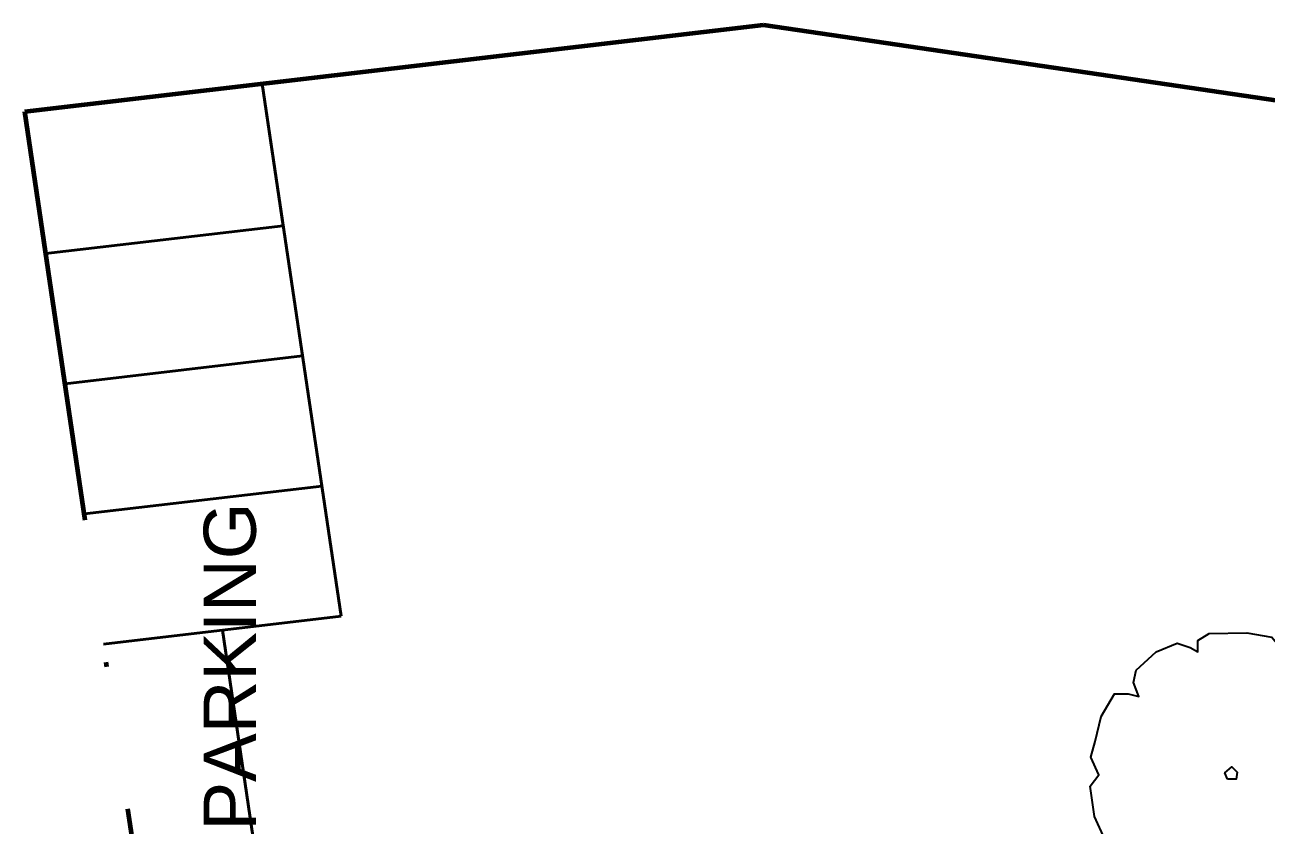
# Model space of a CAD drawing. Header units: inches. Extents: x 24 to 210, y -18 to 73.
# Drawn here: x 23.82 to 49.79, y 44.42 to 61.15 of the extents above; entities that cross this region are included whole.
import ezdxf

# ---------------------------------------------------------------- set-up
doc = ezdxf.new("R2010")
doc.units = ezdxf.units.IN
doc.header["$MEASUREMENT"] = 0
doc.linetypes.add('ACAD_ISO04W100', pattern=[30, 24, -3, 0, -3])
doc.layers.add('PARKING', color=92, linetype='Continuous', lineweight=40)
doc.layers.add('SITE BOUNDARY', color=6, linetype='ACAD_ISO04W100', lineweight=60)
doc.layers.add('TEXT', color=141, linetype='Continuous')
doc.styles.get("Standard").update_dxf_attribs({"font": 'arial.ttf'})

# ---------------------------------------------------------------- blocks, each defined once
blk = doc.blocks.new('Simple tree 13_cad-block.com')
at = {"color": 0}
for points in [[(-1468, -1499), (-1766, -1175), (-1766, -1008), (-1883, -968), (-2037, -632), (-2103, -179), (-1973, -11), (-2089, 248), (-2025, 481), (-1935, 856), (-1740, 1192), (-1534, 1192), (-1378, 1153), (-1456, 1360), (-1416, 1541), (-1119, 1813), (-809, 1943), (-615, 1878), (-498, 1813), (-498, 1981), (-330, 2085), (227, 2098), (602, 2033), (692, 1917), (718, 1800), (886, 1839), (1068, 1800), (1391, 1555), (1611, 1348), (1779, 1115), (1766, 946), (1701, 868), (1883, 856), (1948, 752), (2102, 235), (2090, -361), (1934, -839), (1818, -1008), (1649, -1008), (1689, -1124), (1701, -1266), (1313, -1719), (1028, -1848), (757, -1991), (550, -1939), (511, -1848), (459, -2017), (-214, -2107), (-653, -2029), (-977, -1900), (-1352, -1681), (-1326, -1512)], [(-58, -76), (-97, 15), (6, 105), (84, 28), (71, -76)]]:
    blk.add_lwpolyline(points, close=True, dxfattribs=at)

msp = doc.modelspace()

# ---------------------------------------------------------------- linework, layer by layer
at = {"layer": 'PARKING'}
for p, q in [((23.822, 59.336), (28.79, 59.919)), ((30.438, 48.785), (28.79, 59.919)), ((29.229, 56.95), (28.79, 59.919)), ((24.261, 56.367), (29.229, 56.95)), ((24.664, 53.645), (29.632, 54.228)), ((25.067, 50.923), (30.035, 51.507)), ((25.47, 48.202), (30.438, 48.785)), ((30.224, 33.154), (27.954, 48.493)), ((30.224, 33.154), (27.954, 48.493))]:
    msp.add_line(p, q, dxfattribs=at)
at = {"layer": 'SITE BOUNDARY'}
for p, q in [((23.822, 59.336), (39.278, 61.151)), ((39.278, 61.151), (85.736, 54.302)), ((33.901, -8.758), (23.822, 59.336))]:
    msp.add_line(p, q, dxfattribs=at)

# ---------------------------------------------------------------- block references
at = {"layer": 'Defpoints', "xscale": 0.001407448445345188, "yscale": 0.001407448445345188, "zscale": 0.001407448445345188}
msp.add_blockref('Simple tree 13_cad-block.com', (49.066, 45.486), dxfattribs=at)

# ---------------------------------------------------------------- texts
at = {"layer": 'TEXT', "insert": (27.564, 44.304), "char_height": 1.0905, "attachment_point": 1, "rotation": 90}
msp.add_mtext_dynamic_manual_height_columns('PARKING', width=0.50668, gutter_width=5.453, heights=[0], dxfattribs=at)

doc.saveas('drawing.dxf')
